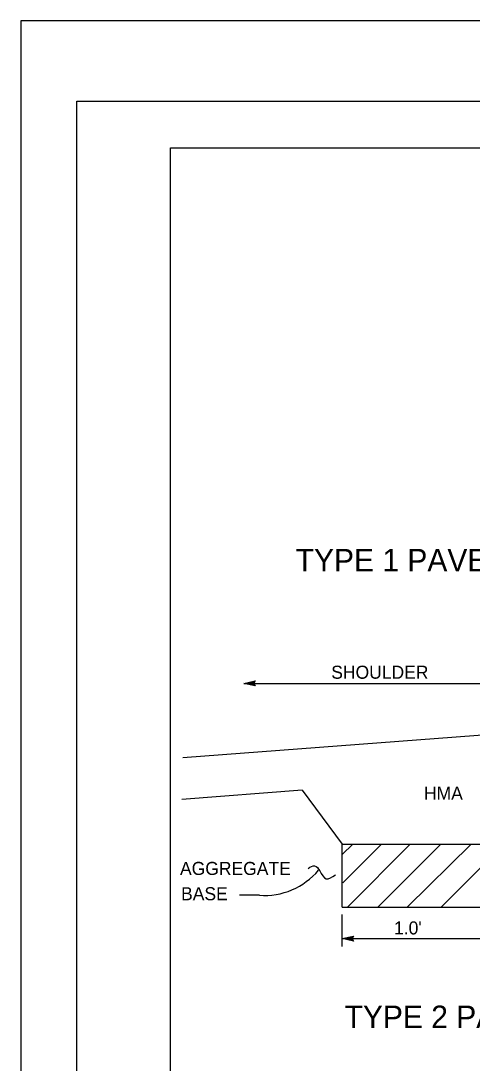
# Model space of a CAD drawing. Extents: x -894 to 866, y -472 to 714.
# Drawn here: x -894 to -653, y 156 to 714 of the extents above; entities that cross this region are included whole.
import ezdxf

# ---------------------------------------------------------------- set-up
doc = ezdxf.new("R2010")
doc.units = 0
for name, color, linetype in [('border_PLOTTING-ELEMENTS', 7, 'Continuous'), ('border_rw_22x34_Cut_Lines', 7, 'Continuous'), ('border_SHEET', 7, 'Continuous'), ('rd_PAVEMENT', 7, 'Continuous'), ('rd_PAVEMENT-anno', 7, 'Continuous'), ('STR_Concrete B', 7, 'Continuous')]:
    doc.layers.add(name, color=color, linetype=linetype)

msp = doc.modelspace()

# ---------------------------------------------------------------- linework, layer by layer
at = {"layer": 'border_PLOTTING-ELEMENTS'}
for points in [[(-894.04, -472.44), (865.96, -472.44), (865.96, 713.56), (-894.04, 713.56)], [(-864.04, 670.56), (835.96, 670.56), (835.96, -429.44), (-864.04, -429.44)]]:
    msp.add_lwpolyline(points, close=True, dxfattribs=at)
at = {"layer": 'border_rw_22x34_Cut_Lines'}
msp.add_lwpolyline([(-864.04, 670.56), (835.96, 670.56), (835.96, -429.44), (-864.04, -429.44)], close=True, dxfattribs=at)
at = {"layer": 'border_SHEET'}
for p, q in [((-814.04, 645.56), (810.96, 645.56)), ((-814.04, -404.44), (-814.04, 645.56))]:
    msp.add_line(p, q, dxfattribs=at)
at = {"layer": 'rd_PAVEMENT'}
for p, q in [((-639.09, 331.85), (-807.32, 319.14)), ((-743.44, 301.78), (-807.92, 296.91)), ((-743.44, 301.78), (-722.01, 272.95))]:
    msp.add_line(p, q, dxfattribs=at)
at = {"layer": 'rd_PAVEMENT-anno'}
for p, q in [((-774.65, 358.98), (-768.65, 360.31)), ((-774.65, 358.98), (-639.09, 358.98)), ((-768.65, 357.64), (-774.65, 358.98)), ((-774.65, 358.98), (-774.65, 358.98)), ((-768.86, 358), (-773.27, 358.98)), ((-773.25, 358.99), (-768.88, 359.95)), ((-771.88, 358.98), (-769.06, 359.61)), ((-769.1, 358.36), (-771.88, 358.98)), ((-770.5, 358.98), (-769.29, 359.25)), ((-769.27, 358.7), (-770.5, 358.98)), ((-768.65, 360.31), (-769.45, 358.98)), ((-769.45, 358.98), (-768.65, 357.64)), ((-768.65, 360.31), (-768.65, 360.31)), ((-768.65, 357.64), (-768.65, 357.64)), ((-766.42, 245.59), (-777.08, 245.62)), ((-722.01, 218.16), (-722.01, 235.36)), ((-722.01, 222.42), (-716.01, 223.75)), ((-720.62, 222.42), (-716.25, 223.39)), ((-716.01, 223.75), (-716.81, 222.42)), ((-716.01, 223.75), (-716.01, 223.75)), ((-716.01, 221.08), (-722.01, 222.42)), ((-722.01, 222.42), (-722.01, 222.42)), ((-722.01, 222.42), (-675.19, 222.42)), ((-716.23, 221.43), (-720.63, 222.42)), ((-719.25, 222.41), (-716.42, 223.04)), ((-716.46, 221.79), (-719.25, 222.41)), ((-717.87, 222.41), (-716.66, 222.68)), ((-716.64, 222.14), (-717.87, 222.41)), ((-716.81, 222.42), (-716.01, 221.08)), ((-716.01, 221.08), (-716.01, 221.08)), ((-675.19, 222.42), (-639.11, 222.42))]:
    msp.add_line(p, q, dxfattribs=at)
msp.add_arc((-763.75, 283.35), 37.85, 265.9613, 320.0024, dxfattribs=at)
msp.add_spline([(-740.34, 260.01), (-736.86, 261.4), (-734.08, 258.62), (-730.6, 254.45), (-725.74, 256.54)], degree=3, dxfattribs=at)
at = {"layer": 'STR_Concrete B'}
for p, q in [((-722.01, 239.3), (-722.01, 272.95)), ((-722.01, 272.95), (-498.43, 272.95)), ((-687.1, 239.45), (-653.04, 272.89)), ((-722.01, 239.3), (-498.43, 239.3))]:
    msp.add_line(p, q, dxfattribs=at)
for points in [[(-722.01, 267.36), (-716.38, 272.99)], [(-721.72, 252.33), (-701.21, 272.84)], [(-719.28, 239.3), (-685.84, 272.73)], [(-702.87, 239.41), (-669.47, 272.8)], [(-668.87, 239.47), (-635.63, 272.71)]]:
    msp.add_lwpolyline(points, dxfattribs=at)

# ---------------------------------------------------------------- texts
at = {"layer": 'rd_PAVEMENT-anno'}
for s, height, p in [('TYPE 1 PAVEMENT STRUCTURE DRAINAGE SYSTEM', 12, (-746.96, 418.95)), ('SHOULDER', 7, (-727.94, 361.47)), ('HMA', 7, (-678.32, 296.71)), ('AGGREGATE', 7, (-808.88, 256.46)), ('BASE', 7, (-808.3, 242.93)), ("1.0'", 7, (-694.34, 224.64)), ('TYPE 2 PAVEMENT STRUCTURE DRAINAGE SYSTEM', 12, (-720.81, 174.57))]:
    msp.add_text(s, height=height, dxfattribs=at).set_placement(p)

doc.saveas('drawing.dxf')
